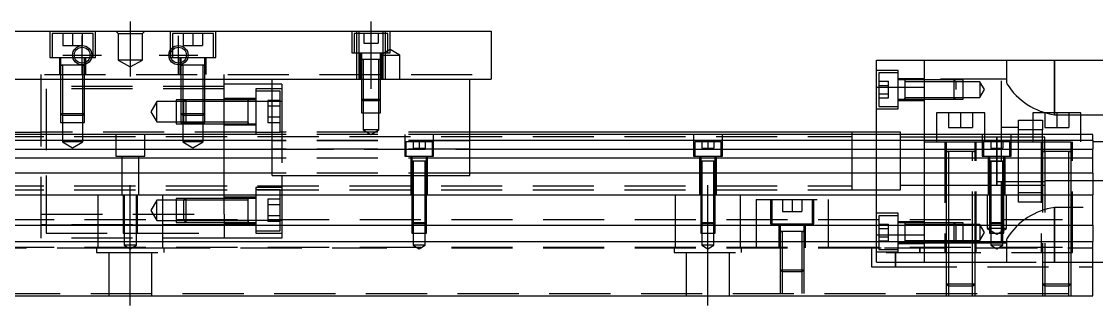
# Model space of a CAD drawing. Extents: x -10 to 607, y -261 to 77.
# Drawn here: x 177.4 to 400.7, y -219.6 to -160.6 of the extents above; entities that cross this region are included whole.
import ezdxf

# ---------------------------------------------------------------- set-up
doc = ezdxf.new("R2010")
doc.units = 0
doc.linetypes.add('CENTER', pattern=[50.8, 31.75, -6.35, 6.35, -6.35])
doc.linetypes.add('DASHED', pattern=[19.05, 12.7, -6.35])
doc.layers.get('0').update_dxf_attribs({"linetype": 'CONTINUOUS'})
doc.layers.add('CENTER', color=1, linetype='CENTER')

msp = doc.modelspace()

# ---------------------------------------------------------------- linework, layer by layer
at = {"color": 7, "linetype": 'CONTINUOUS'}
for p, q in [((125, -162.58), (275, -162.58)), ((275, -162.58), (275, -172.58)), ((355, -174.25029), (355, -168.58)), ((355, -168.58), (365, -168.58)), ((365, -168.58), (437, -168.58)), ((365, -184.08), (365, -168.58)), ((125, -172.58), (275, -172.58)), ((181.5, -183.58), (181.5, -172.58)), ((219.5, -184.08), (219.5, -172.58)), ((229.5, -173.58), (219.5, -173.58)), ((229.5, -192.58), (229.5, -172.58)), ((270.5, -192.58), (270.5, -172.58)), ((355, -184.08), (355, -174.25029)), ((355, -174.25029), (365, -174.25029)), ((377.5, -179.58), (367.5, -179.58)), ((367.5, -179.58), (367.5, -184.08)), ((377.5, -184.08), (377.5, -179.58)), ((397.5, -179.58), (387.5, -179.58)), ((387.5, -179.58), (387.5, -184.08)), ((397.5, -184.08), (397.5, -179.58)), ((170.5, -183.58), (181.5, -183.58)), ((229.5, -184.08), (170.5, -184.08)), ((229.5, -185.332272), (170.5, -185.332272)), ((350, -183.58), (270.5, -183.58)), ((400, -184.08), (270.5, -184.08)), ((400, -185.332272), (270.5, -185.332272)), ((350, -183.58), (349.995, -183.58)), ((350, -184.08), (350, -183.579994)), ((350.005, -183.58), (350, -183.58)), ((355, -183.58), (350, -183.58)), ((350, -189.379946), (350, -184.08)), ((380, -189.58), (380, -184.579994)), ((380, -194.580006), (380, -184.579994)), ((380, -185.33), (380, -185.58)), ((381, -185.33), (380, -185.33)), ((384.5, -185.33), (381, -185.33)), ((387.5, -185.33), (384.5, -185.33)), ((389.5, -185.33), (387.5, -185.33)), ((390, -185.33), (389.5, -185.33)), ((400, -185.332272), (400, -184.08)), ((400, -185.332272), (400, -187.10668)), ((170.5, -187.10668), (229.5, -187.10668)), ((270.5, -187.10668), (400, -187.10668)), ((380, -186.88), (380, -188.58)), ((395.500006, -187.58), (389.499994, -187.58)), ((395.500006, -187.58), (389.499994, -187.58)), ((400, -189.003076), (400, -187.10668)), ((229.5, -189.003076), (170.5, -189.003076)), ((400, -189.003076), (270.5, -189.003076)), ((350, -195.580006), (350, -189.379946)), ((381.500006, -189.58), (378.499994, -189.58)), ((380, -188.58), (380, -189.58)), ((381.500006, -189.58), (380, -189.58)), ((400, -192.057372), (400, -189.003076)), ((229.5, -192.057372), (170.5, -192.057372)), ((400, -192.057372), (270.5, -192.057372)), ((400, -192.057372), (400, -196.58)), ((229.5, -192.58), (270.5, -192.58)), ((381.25, -193.83), (381.5, -193.83)), ((381.5, -193.83), (384.5, -193.83)), ((384.5, -193.83), (389.5, -193.83)), ((0, -196.58), (400, -196.58)), ((400, -202.88), (400, -196.58)), ((0, -202.88), (400, -202.88)), ((400, -202.88), (400, -206.28)), ((0, -206.28), (400, -206.28)), ((400, -217.58), (400, -206.28)), ((370, -208.58), (370, -215.58)), ((375, -215.58), (375, -208.58)), ((400, -210.58), (437, -210.58)), ((0, -217.58), (400, -217.58))]:
    msp.add_line(p, q, dxfattribs=at)
at = {"color": 3, "linetype": 'DASHED'}
for p, q in [((183.25, -162.58), (183.25, -168.08)), ((192.75, -168.08), (192.75, -162.58)), ((197.5, -163.08), (197, -162.58)), ((202.5, -163.08), (203, -162.58)), ((208.25, -162.58), (208.25, -168.08)), ((217.75, -168.08), (217.75, -162.58)), ((246, -162.58), (246, -167.08)), ((247.000006, -162.58), (247.000006, -163.08)), ((247.5, -162.58), (247.5, -172.58)), ((252.5, -172.58), (252.5, -162.58)), ((252.999994, -163.08), (252.999994, -162.58)), ((254, -167.08), (254, -162.58)), ((192.25, -163.08), (183.75, -163.08)), ((183.75, -163.08), (183.75, -168.08)), ((186, -163.08), (186, -165.58)), ((188, -163.08), (188, -165.58)), ((190, -163.08), (190, -165.58)), ((192.25, -168.08), (192.25, -163.08)), ((197.5, -163.08), (197.5, -168.58)), ((197.5, -163.08), (202.5, -163.08)), ((202.5, -168.58), (202.5, -163.08)), ((217.25, -163.08), (208.75, -163.08)), ((208.75, -163.08), (208.75, -166.01875)), ((211, -163.08), (211, -165.58)), ((213, -163.08), (213, -165.58)), ((215, -163.08), (215, -165.58)), ((217.25, -168.08), (217.25, -163.08)), ((253.5, -163.08), (246.5, -163.08)), ((246.5, -163.08), (246.5, -167.08)), ((247.000006, -163.08), (247.000006, -167.08)), ((248.5, -163.08), (248.5, -165.08)), ((248.5, -165.08), (250, -165.08)), ((250, -163.08), (250, -165.08)), ((250, -165.08), (251.5, -165.08)), ((251.5, -163.08), (251.5, -165.08)), ((252.999994, -167.08), (252.999994, -163.08)), ((253.5, -167.08), (253.5, -163.08)), ((186, -165.58), (188, -165.58)), ((188, -165.58), (190, -165.58)), ((208.75, -166.01875), (208.75, -166.502968)), ((208.75, -166.502968), (208.75, -168.08)), ((211, -165.58), (213, -165.58)), ((213, -165.58), (215, -165.58)), ((246, -167.08), (254, -167.08)), ((247.000006, -167.08), (247.000006, -172.58)), ((247.75, -167.08), (247.75, -172.58)), ((248, -167.08), (248, -168.48)), ((254, -166.4253), (252, -167.58)), ((252, -168.48), (252, -167.08)), ((252.25, -172.58), (252.25, -167.08)), ((252.999994, -172.58), (252.999994, -167.08)), ((256, -167.58), (254, -166.4253)), ((183.25, -168.08), (192.75, -168.08)), ((185.25, -168.08), (185.25, -171.58)), ((190.500006, -169.68), (185.499994, -169.68)), ((190.500006, -169.68), (185.499994, -169.68)), ((190.500006, -169.68), (185.499994, -169.68)), ((185.5, -168.08), (185.5, -169.68)), ((185.5, -169.675), (185.5, -169.68)), ((185.5, -169.68), (185.757448, -169.68)), ((185.757468, -169.68), (185.5, -169.68)), ((185.5, -169.68), (185.5, -169.685)), ((185.5, -169.68), (185.5, -171.58)), ((190.013852, -169.68), (185.757468, -169.68)), ((185.9, -169.68), (185.9, -171.58)), ((190.242552, -169.68), (190.013852, -169.68)), ((190.1, -171.58), (190.1, -169.68)), ((190.5, -169.68), (190.242552, -169.68)), ((190.242602, -169.68), (190.5, -169.68)), ((190.5, -169.152418), (190.5, -168.08)), ((190.5, -169.516492), (190.5, -169.152418)), ((190.5, -169.68), (190.5, -169.516492)), ((190.5, -169.68), (190.5, -169.675)), ((190.5, -169.685), (190.5, -169.68)), ((190.5, -171.58), (190.5, -169.68)), ((190.75, -171.58), (190.75, -168.08)), ((197.5, -168.58), (200, -170.023376)), ((202.5, -168.58), (197.5, -168.58)), ((200, -170.023376), (202.5, -168.58)), ((208.25, -168.08), (217.75, -168.08)), ((210.25, -168.08), (210.25, -171.58)), ((215.500006, -169.68), (210.499994, -169.68)), ((215.500006, -169.68), (210.499994, -169.68)), ((210.5, -168.08), (210.5, -169.152418)), ((210.5, -169.152418), (210.5, -169.516492)), ((210.5, -169.516492), (210.5, -169.68)), ((210.5, -169.675), (210.5, -169.68)), ((210.5, -169.68), (210.757448, -169.68)), ((210.757468, -169.68), (210.5, -169.68)), ((210.5, -169.68), (210.5, -169.685)), ((210.5, -169.68), (210.5, -171.58)), ((215.242552, -169.68), (210.757468, -169.68)), ((210.9, -169.68), (210.9, -171.58)), ((215.1, -171.58), (215.1, -169.68)), ((215.5, -169.68), (215.242552, -169.68)), ((215.242602, -169.68), (215.5, -169.68)), ((215.5, -169.68), (215.5, -168.08)), ((215.5, -169.68), (215.5, -169.675)), ((215.5, -169.685), (215.5, -169.68)), ((215.5, -171.58), (215.5, -169.68)), ((215.75, -171.58), (215.75, -168.08)), ((252.000006, -168.48), (247.999994, -168.48)), ((252.000006, -168.48), (247.999994, -168.48)), ((252.000006, -168.48), (247.999994, -168.48)), ((248, -168.475), (248, -168.48)), ((248, -168.48), (248.216462, -168.48)), ((248.216708, -168.48), (248, -168.48)), ((248, -168.48), (248, -168.485)), ((248, -168.48), (248, -172.58)), ((251.783332, -168.48), (248.216708, -168.48)), ((248.35, -168.48), (248.35, -172.58)), ((251.65, -172.58), (251.65, -168.48)), ((252, -168.48), (251.783332, -168.48)), ((251.783538, -168.48), (252, -168.48)), ((252, -167.58), (256, -167.58)), ((252, -168.48), (252, -168.475)), ((252, -168.485), (252, -168.48)), ((252, -172.58), (252, -168.48)), ((256, -172.58), (256, -167.58)), ((382, -168.58), (382, -173.057288)), ((392, -179.93635), (392, -168.58)), ((392, -168.58), (392, -179.93635)), ((125, -171.58), (275, -171.58)), ((181.5, -172.58), (181.5, -171.58)), ((185.5, -171.58), (185.5, -172.58)), ((185.500006, -171.58), (185.500006, -172.58)), ((185.9, -171.58), (185.9, -172.58)), ((190.1, -172.58), (190.1, -171.58)), ((190.499994, -172.58), (190.499994, -171.58)), ((190.5, -172.58), (190.5, -171.58)), ((210.5, -171.58), (210.5, -172.58)), ((210.500006, -171.58), (210.500006, -172.58)), ((210.9, -171.58), (210.9, -172.58)), ((215.1, -172.58), (215.1, -171.58)), ((215.499994, -172.58), (215.499994, -171.58)), ((215.5, -172.58), (215.5, -171.58)), ((219.5, -172.58), (219.5, -171.58)), ((359.5, -170.730758), (355, -170.730758)), ((355.5, -171.230758), (355.5, -174.730758)), ((359.5, -171.230758), (355.5, -171.230758)), ((359.5, -178.730758), (359.5, -170.730758)), ((219.5, -174.08), (181.5, -174.08)), ((185.5, -172.58), (185.5, -179.68)), ((185.500006, -172.58), (185.500002, -179.68)), ((185.9, -172.58), (185.9, -180.08)), ((190.1, -180.08), (190.1, -172.58)), ((190.499998, -179.68), (190.499994, -172.58)), ((190.5, -179.68), (190.5, -172.58)), ((210.5, -172.58), (210.5, -179.68)), ((210.500006, -172.58), (210.500002, -179.68)), ((210.9, -172.58), (210.9, -180.08)), ((215.1, -180.08), (215.1, -172.58)), ((215.499998, -179.68), (215.499994, -172.58)), ((215.5, -179.68), (215.5, -172.58)), ((231.5, -173.58), (229.5, -173.58)), ((231.5, -173.58), (231.5, -177.210684)), ((248, -172.58), (248, -176.73)), ((248.000006, -172.58), (248.000002, -176.73)), ((248.35, -172.58), (248.35, -177.08)), ((251.65, -177.08), (251.65, -172.58)), ((251.999998, -176.73), (251.999994, -172.58)), ((252, -176.73), (252, -172.58)), ((355.5, -172.998706), (357.5, -172.998706)), ((355.5, -173.864732), (357.5, -173.864732)), ((357.5, -173.864732), (357.5, -172.998706)), ((357.5, -175.596782), (357.5, -173.864732)), ((365, -172.480758), (359.5, -172.480758)), ((360.9, -172.730758), (359.5, -172.730758)), ((360.9, -172.730758), (360.895, -172.730758)), ((360.9, -172.730752), (360.9, -176.730762)), ((360.9, -172.730752), (360.9, -173.080758)), ((360.9, -172.730758), (360.9, -172.947426)), ((365, -172.730758), (360.9, -172.730758)), ((360.905, -172.730758), (360.9, -172.730758)), ((360.9, -172.947426), (360.9, -174.730758)), ((360.9, -173.080758), (360.9, -174.597714)), ((365, -173.080758), (360.9, -173.080758)), ((381, -172.58), (365, -172.58)), ((371.15, -172.730758), (365, -172.730758)), ((371.15, -172.73076), (365, -172.730762)), ((371.5, -173.080758), (365, -173.080758)), ((371.15, -174.730758), (371.15, -172.730758)), ((371.5, -173.080758), (371.15, -172.730758)), ((373, -172.730762), (371.15, -172.73076)), ((371.5, -173.080758), (371.5, -174.730758)), ((373, -173.080758), (371.5, -173.080758)), ((373, -176.730752), (373, -172.730762)), ((376.5, -173.080758), (373, -173.080758)), ((376.5, -173.080758), (376.5, -174.730758)), ((377.452628, -174.730758), (376.5, -173.080758)), ((381, -185.58), (381, -172.58)), ((382, -172.58), (381, -172.58)), ((182.5, -174.58), (182.5, -192.58)), ((219.5, -174.58), (182.5, -174.58)), ((226.1, -174.58), (226.1, -184.08)), ((231.5, -174.58), (226.1, -174.58)), ((231.1, -175.08), (226.1, -175.08)), ((231.1, -183.58), (231.1, -175.08)), ((355.5, -174.730758), (355.5, -178.230758)), ((355.5, -175.596782), (357.5, -175.596782)), ((357.5, -176.462808), (357.5, -175.596782)), ((360.9, -174.597714), (360.9, -174.863802)), ((360.9, -174.730758), (360.9, -176.730762)), ((360.9, -174.730758), (360.9, -176.51405)), ((360.9, -174.863802), (360.9, -176.380758)), ((360.9, -176.380758), (360.9, -176.730762)), ((360.9, -176.380758), (365, -176.380758)), ((365, -176.380758), (371.5, -176.380758)), ((371.15, -176.730758), (371.15, -174.730758)), ((371.15, -176.730758), (371.5, -176.380758)), ((371.5, -176.380758), (373, -176.380758)), ((373, -176.380758), (376.5, -176.380758)), ((376.5, -174.730758), (376.5, -176.380758)), ((376.5, -176.380758), (377.452628, -174.730758)), ((205.5, -177.23), (204.287564, -179.33)), ((205.5, -181.43), (205.5, -177.23)), ((209.5, -177.23), (205.5, -177.23)), ((209.5, -176.830006), (209.5, -181.829994)), ((211.5, -176.830006), (209.5, -176.830006)), ((211.1, -177.23), (209.5, -177.23)), ((211.5, -176.83), (211.1, -177.23)), ((211.1, -181.43), (211.1, -177.23)), ((219.5, -177.23), (211.1, -177.23)), ((219.5, -177.23), (211.1, -177.23)), ((211.5, -176.83), (211.5, -181.83)), ((219.5, -176.83), (211.5, -176.83)), ((219.5, -176.830006), (211.5, -176.830006)), ((226.1, -176.58), (219.5, -176.58)), ((224.505, -176.83), (219.5, -176.83)), ((231.5, -177.210684), (219.5, -177.210684)), ((224.5, -177.23), (219.5, -177.23)), ((226.1, -176.83), (224.495, -176.83)), ((224.5, -179.179968), (224.5, -176.829994)), ((224.5, -176.83), (224.5, -177.087448)), ((224.5, -177.087468), (224.5, -176.83)), ((224.5, -179.179954), (224.5, -177.087468)), ((228.6, -177.020598), (228.6, -178.1753)), ((231.1, -177.020598), (228.6, -177.020598)), ((231.1, -178.1753), (228.6, -178.1753)), ((228.6, -178.1753), (228.6, -180.4847)), ((231.5, -177.210684), (231.5, -192.58)), ((248, -176.73), (252, -176.73)), ((248, -176.73), (248.35, -177.08)), ((248.000002, -176.73), (248.000006, -179.58)), ((251.65, -177.08), (248.35, -177.08)), ((248.35, -177.08), (248.35, -179.58)), ((251.65, -177.08), (252, -176.73)), ((251.65, -179.58), (251.65, -177.08)), ((251.999994, -179.58), (251.999998, -176.73)), ((355.5, -176.462808), (357.5, -176.462808)), ((355.5, -178.230758), (359.5, -178.230758)), ((359.5, -176.730758), (360.905, -176.730758)), ((359.5, -176.980758), (365, -176.980758)), ((360.895, -176.730758), (365, -176.730758)), ((360.9, -176.51405), (360.9, -176.730758)), ((360.9, -176.51405), (360.9, -176.730758)), ((360.9, -176.730758), (360.9, -176.51409)), ((365, -176.730752), (371.15, -176.730756)), ((365, -176.730758), (371.15, -176.730758)), ((371.15, -176.730756), (373, -176.730752)), ((185.5, -179.68), (190.5, -179.68)), ((185.5, -179.68), (185.9, -180.08)), ((185.500002, -179.68), (185.500006, -181.58)), ((190.1, -180.08), (185.9, -180.08)), ((185.9, -180.08), (185.9, -181.58)), ((190.1, -180.08), (190.5, -179.68)), ((190.1, -181.58), (190.1, -180.08)), ((190.499994, -181.58), (190.499998, -179.68)), ((204.287564, -179.33), (205.5, -181.43)), ((210.5, -179.68), (215.5, -179.68)), ((210.5, -179.68), (210.9, -180.08)), ((210.500002, -179.68), (210.500006, -181.58)), ((215.1, -180.08), (210.9, -180.08)), ((210.9, -180.08), (210.9, -181.58)), ((215.1, -180.08), (215.5, -179.68)), ((215.1, -181.58), (215.1, -180.08)), ((215.499994, -181.58), (215.499998, -179.68)), ((224.5, -179.53002), (224.5, -179.179954)), ((224.5, -179.480032), (224.5, -179.179968)), ((224.5, -181.829148), (224.5, -179.480032)), ((224.5, -181.572552), (224.5, -179.53002)), ((231.1, -180.4847), (228.6, -180.4847)), ((228.6, -180.4847), (228.6, -181.639402)), ((248.000006, -179.58), (251.999994, -179.58)), ((248.35, -179.58), (248.35, -183.08)), ((251.65, -183.08), (251.65, -179.58)), ((355, -178.730758), (359.5, -178.730758)), ((370, -179.58), (370, -182.58)), ((372.5, -179.58), (372.5, -182.58)), ((375, -179.58), (375, -182.58)), ((390, -179.58), (390, -182.58)), ((392, -179.93635), (417, -179.93635)), ((392.5, -179.58), (392.5, -182.58)), ((395, -179.58), (395, -182.58)), ((185.500006, -181.58), (190.499994, -181.58)), ((185.9, -181.58), (185.9, -185.58)), ((190.1, -185.58), (190.1, -181.58)), ((205.5, -181.43), (209.5, -181.43)), ((209.5, -181.43), (211.1, -181.43)), ((209.5, -181.829994), (211.5, -181.829994)), ((210.500006, -181.58), (215.499994, -181.58)), ((210.9, -181.58), (210.9, -185.58)), ((211.1, -181.43), (219.5, -181.43)), ((211.1, -181.43), (211.5, -181.83)), ((211.1, -181.43), (219.5, -181.43)), ((211.5, -181.829994), (219.5, -181.829994)), ((211.5, -181.83), (219.5, -181.83)), ((215.1, -185.58), (215.1, -181.58)), ((219.5, -181.43), (224.5, -181.43)), ((219.5, -181.83), (224.505, -181.83)), ((219.5, -182.08), (226.1, -182.08)), ((224.495, -181.83), (226.1, -181.83)), ((224.5, -181.83), (224.5, -181.572552)), ((224.5, -181.572602), (224.5, -181.83)), ((224.5, -181.830006), (224.5, -181.829148)), ((231.1, -181.639402), (228.6, -181.639402)), ((251.65, -183.08), (248.35, -183.08)), ((248.35, -183.08), (250, -184.032628)), ((250, -184.032628), (251.65, -183.08)), ((370, -182.58), (372.5, -182.58)), ((372.5, -182.58), (375, -182.58)), ((384.5, -182.58), (381, -182.58)), ((384.5, -181.08), (389.5, -181.08)), ((384.5, -183.08), (384.5, -181.08)), ((389.5, -183.08), (384.5, -183.08)), ((384.5, -185.58), (384.5, -183.08)), ((389.5, -181.08), (389.5, -183.08)), ((389.5, -185.58), (389.5, -183.08)), ((390, -182.58), (392.5, -182.58)), ((392.5, -182.58), (395, -182.58)), ((55, -184.455), (349.99, -184.455)), ((181.5, -205.58), (181.5, -183.58)), ((226.1, -183.58), (181.5, -183.58)), ((197, -184.08), (197, -188.58)), ((203, -188.58), (203, -184.08)), ((219.5, -196.58), (219.5, -184.08)), ((226.1, -183.58), (231.1, -183.58)), ((270.5, -184.08), (229.5, -184.08)), ((270.5, -185.332272), (229.5, -185.332272)), ((231.5, -183.58), (231.1, -183.58)), ((270.5, -183.58), (231.5, -183.58)), ((257, -184.08), (257, -188.58)), ((263, -188.58), (263, -184.08)), ((317, -184.08), (317, -188.58)), ((323, -188.58), (323, -184.08)), ((350, -184.078756), (350, -183.58)), ((350, -189.379962), (350, -184.078756)), ((360, -183.58), (355, -183.58)), ((355, -196.58), (355, -184.08)), ((360, -184.08), (360, -183.58)), ((360, -189.58), (360, -184.08)), ((365, -184.58), (360, -184.58)), ((365, -185.58), (365, -184.08)), ((367.5, -184.58), (365, -184.58)), ((367.5, -184.08), (367.5, -185.58)), ((377.5, -184.58), (367.5, -184.58)), ((377, -184.08), (377, -188.58)), ((377.5, -185.58), (377.5, -184.08)), ((380.005, -184.58), (377.5, -184.58)), ((381, -184.58), (379.995, -184.58)), ((380, -184.58), (380, -185.144922)), ((380, -185.14491), (380, -184.58)), ((380, -185.144922), (380, -185.4797)), ((384.5, -184.58), (381, -184.58)), ((383, -188.58), (383, -184.08)), ((387.5, -184.58), (384.5, -184.58)), ((387.5, -184.08), (387.5, -185.58)), ((389.5, -184.58), (387.5, -184.58)), ((390, -184.58), (389.5, -184.58)), ((390, -185.58), (390, -184.58)), ((397.5, -185.58), (397.5, -184.08)), ((190.1, -185.58), (185.9, -185.58)), ((185.9, -185.58), (188, -186.792436)), ((188, -186.792436), (190.1, -185.58)), ((215.1, -185.58), (210.9, -185.58)), ((210.9, -185.58), (213, -186.792436)), ((213, -186.792436), (215.1, -185.58)), ((270.5, -185.377056), (229.5, -185.377056)), ((270.5, -187.08), (229.5, -187.08)), ((229.5, -187.10668), (270.5, -187.10668)), ((262.75, -185.58), (257.25, -185.58)), ((257.25, -185.58), (257.25, -188.58)), ((258.75, -185.58), (258.75, -186.88)), ((258.75, -186.88), (260, -186.88)), ((260, -185.58), (260, -186.88)), ((260, -186.88), (261.25, -186.88)), ((261.25, -185.58), (261.25, -186.88)), ((262.75, -188.58), (262.75, -185.58)), ((322.75, -185.58), (317.25, -185.58)), ((317.25, -185.58), (317.25, -188.58)), ((318.75, -185.58), (318.75, -186.88)), ((318.75, -186.88), (320, -186.88)), ((320, -185.58), (320, -186.88)), ((320, -186.88), (321.25, -186.88)), ((321.25, -185.58), (321.25, -186.88)), ((322.75, -188.58), (322.75, -185.58)), ((365, -185.58), (377.25, -185.58)), ((365, -196.58), (365, -185.58)), ((369.25, -185.58), (369.25, -208.58)), ((375.500006, -187.58), (369.499994, -187.58)), ((375.500006, -187.58), (369.499994, -187.58)), ((369.5, -185.58), (369.5, -187.58)), ((369.5, -187.575), (369.5, -187.58)), ((369.5, -187.58), (369.84965, -187.58)), ((369.849602, -187.58), (369.5, -187.58)), ((369.5, -187.58), (369.5, -196.58)), ((369.5, -187.58), (369.5, -187.585)), ((375.15035, -187.58), (369.849602, -187.58)), ((370, -187.58), (370, -196.58)), ((375, -208.58), (375, -187.58)), ((375.150204, -187.58), (375.5, -187.58)), ((375.5, -187.58), (375.15035, -187.58)), ((375.5, -187.58), (375.5, -185.58)), ((375.5, -187.58), (375.5, -187.575)), ((375.5, -208.58), (375.5, -187.58)), ((375.5, -187.585), (375.5, -187.58)), ((375.75, -208.58), (375.75, -185.58)), ((382.75, -185.58), (377.25, -185.58)), ((377.25, -185.58), (377.25, -188.58)), ((378.75, -185.58), (378.75, -186.88)), ((378.75, -186.88), (380, -186.88)), ((380, -185.58), (380, -186.88)), ((380, -186.88), (381.25, -186.88)), ((380, -186.97963), (380, -188.579882)), ((381, -188.58), (381, -185.58)), ((381.25, -185.58), (381.25, -186.88)), ((382.75, -185.58), (400, -185.58)), ((382.75, -188.58), (382.75, -185.58)), ((384.5, -196.08), (384.5, -185.58)), ((389.25, -185.58), (389.25, -208.58)), ((389.5, -185.58), (389.5, -187.58)), ((389.5, -187.575), (389.5, -187.58)), ((389.5, -187.58), (389.84965, -187.58)), ((389.849602, -187.58), (389.5, -187.58)), ((389.5, -187.58), (389.5, -187.585)), ((389.5, -187.58), (389.5, -208.58)), ((395.15035, -187.58), (389.849602, -187.58)), ((390, -187.58), (390, -185.58)), ((390, -187.58), (390, -208.58)), ((395, -196.58), (395, -187.58)), ((395.150204, -187.58), (395.5, -187.58)), ((395.5, -187.58), (395.15035, -187.58)), ((395.5, -187.58), (395.5, -185.58)), ((395.5, -187.58), (395.5, -187.575)), ((395.5, -187.585), (395.5, -187.58)), ((395.5, -196.58), (395.5, -187.58)), ((395.75, -208.58), (395.75, -185.58)), ((405, -185.58), (400, -185.58)), ((197, -188.58), (203, -188.58)), ((198.25, -188.58), (198.25, -196.58)), ((201.75, -196.58), (201.75, -188.58)), ((270.5, -189.003076), (229.5, -189.003076)), ((257, -188.58), (263, -188.58)), ((258.25, -188.58), (258.25, -196.58)), ((259.998804, -189.58), (258.499994, -189.58)), ((258.5, -188.58), (258.5, -189.58)), ((258.5, -189.575), (258.5, -189.58)), ((258.624678, -189.58), (258.5, -189.58)), ((258.5, -189.58), (258.5, -196.58)), ((258.5, -189.58), (258.5, -189.585)), ((259.998804, -189.58), (258.624678, -189.58)), ((258.75, -189.58), (258.75, -196.58)), ((261.500006, -189.58), (259.998804, -189.58)), ((261.37533, -189.58), (259.998804, -189.58)), ((261.25, -196.58), (261.25, -189.58)), ((261.5, -189.58), (261.37533, -189.58)), ((261.5, -189.58), (261.5, -188.58)), ((261.5, -189.58), (261.5, -189.575)), ((261.5, -196.58), (261.5, -189.58)), ((261.5, -189.585), (261.5, -189.58)), ((261.75, -196.58), (261.75, -188.58)), ((317, -188.58), (323, -188.58)), ((318.25, -188.58), (318.25, -196.58)), ((319.998804, -189.58), (318.499994, -189.58)), ((318.5, -188.58), (318.5, -189.58)), ((318.5, -189.575), (318.5, -189.58)), ((318.624678, -189.58), (318.5, -189.58)), ((318.5, -189.58), (318.5, -189.585)), ((318.5, -189.58), (318.5, -196.58)), ((319.998804, -189.58), (318.624678, -189.58)), ((318.75, -189.58), (318.75, -196.58)), ((321.500006, -189.58), (319.998804, -189.58)), ((321.37533, -189.58), (319.998804, -189.58)), ((321.25, -196.58), (321.25, -189.58)), ((321.5, -189.58), (321.37533, -189.58)), ((321.5, -189.58), (321.5, -188.58)), ((321.5, -189.58), (321.5, -189.575)), ((321.5, -189.585), (321.5, -189.58)), ((321.5, -196.58), (321.5, -189.58)), ((321.75, -196.58), (321.75, -188.58)), ((350, -189.780026), (350, -189.379962)), ((350, -195.579164), (350, -189.780026)), ((360, -195.58), (360, -189.58)), ((377, -188.58), (383, -188.58)), ((378.25, -188.58), (378.25, -196.58)), ((380, -189.58), (378.499994, -189.58)), ((378.5, -188.58), (378.5, -189.58)), ((378.5, -189.575), (378.5, -189.58)), ((378.5, -189.58), (378.62467, -189.58)), ((378.624678, -189.58), (378.5, -189.58)), ((378.5, -189.58), (378.5, -189.585)), ((378.5, -189.58), (378.5, -196.58)), ((378.62467, -189.58), (381.375392, -189.58)), ((379.998804, -189.58), (378.624678, -189.58)), ((378.75, -189.58), (378.75, -196.58)), ((381.37533, -189.58), (379.998804, -189.58)), ((380, -188.579882), (380, -189.379974)), ((380, -189.379974), (380, -189.58)), ((380, -189.58), (380, -193.83)), ((380, -189.58), (380, -194.015962)), ((381, -189.58), (381, -188.58)), ((381, -206.58), (381, -189.58)), ((381.25, -196.58), (381.25, -189.58)), ((381.5, -189.58), (381.37533, -189.58)), ((381.375392, -189.58), (381.5, -189.58)), ((381.5, -189.58), (381.5, -188.58)), ((381.5, -189.58), (381.5, -189.575)), ((381.5, -189.585), (381.5, -189.58)), ((381.5, -196.58), (381.5, -189.58)), ((381.75, -196.58), (381.75, -188.58)), ((270.5, -192.057372), (229.5, -192.057372)), ((182.5, -192.58), (182.5, -196.58)), ((270.5, -192.08), (229.5, -192.08)), ((231.5, -192.58), (231.5, -205.08)), ((380, -194.580006), (380, -193.83)), ((380, -193.83), (381, -193.83)), ((380, -194.58), (380, -194.015962)), ((380, -194.015962), (380, -194.58)), ((381, -193.83), (381.25, -193.83)), ((389.5, -193.83), (390, -193.83)), ((390, -193.58), (395, -193.58)), ((395, -193.58), (395.5, -193.58)), ((395.5, -193.58), (400, -193.58)), ((400, -193.58), (405, -193.58)), ((55, -194.705), (349.99, -194.705)), ((55, -195.58), (349.99, -195.58)), ((226.1, -195.08), (226.1, -204.58)), ((231.5, -195.08), (226.1, -195.08)), ((231.1, -195.58), (226.1, -195.58)), ((231.1, -196.58), (231.1, -195.58)), ((349.995, -195.58), (350, -195.58)), ((350, -195.58), (350, -195.579164)), ((350, -195.58), (350.005, -195.58)), ((350, -195.58), (355, -195.58)), ((355, -195.58), (360, -195.58)), ((360, -194.58), (365, -194.58)), ((365, -194.58), (369.5, -194.58)), ((369.5, -194.58), (370, -194.58)), ((370, -194.58), (375, -194.58)), ((375, -194.58), (375.5, -194.58)), ((375.5, -194.58), (378.5, -194.58)), ((378.5, -194.58), (378.75, -194.58)), ((378.75, -194.58), (380, -194.58)), ((379.995, -194.58), (380, -194.58)), ((380, -194.58), (380.005, -194.58)), ((380, -194.58), (381, -194.58)), ((381, -194.58), (381.25, -194.58)), ((381.25, -194.58), (381.5, -194.58)), ((381.5, -194.58), (384.5, -194.58)), ((384.5, -194.58), (389.5, -194.58)), ((384.5, -196.08), (389.5, -196.08)), ((384.5, -198.08), (384.5, -196.08)), ((389.5, -194.58), (390, -194.58)), ((182.5, -196.58), (182.5, -202.88)), ((193.291796, -207.58), (193.291796, -196.58)), ((198.500006, -196.58), (198.500006, -202.88)), ((198.75, -196.58), (198.75, -204.58)), ((201.25, -204.58), (201.25, -196.58)), ((201.499994, -202.88), (201.499994, -196.58)), ((205.5, -197.73), (204.287564, -199.83)), ((205.5, -201.93), (205.5, -197.73)), ((209.5, -197.73), (205.5, -197.73)), ((206.708204, -196.58), (206.708204, -207.58)), ((211.5, -197.330002), (209.5, -197.330006)), ((209.5, -197.330006), (209.5, -202.329994)), ((211.1, -197.73), (209.5, -197.73)), ((211.5, -197.33), (211.1, -197.73)), ((211.1, -201.93), (211.1, -197.73)), ((219.5, -197.73), (211.1, -197.73)), ((211.5, -197.33), (211.5, -202.33)), ((219.5, -197.33), (211.5, -197.33)), ((219.5, -197.330006), (211.5, -197.330002)), ((219.5, -200.58), (219.5, -196.58)), ((226.1, -197.08), (219.5, -197.08)), ((224.5, -197.33), (219.5, -197.33)), ((224.5, -197.73), (219.5, -197.73)), ((224.5, -197.33), (224.495, -197.33)), ((224.5, -199.679968), (224.5, -197.329994)), ((224.5, -199.83), (224.5, -197.329994)), ((224.5, -202.330006), (224.5, -197.329994)), ((224.5, -197.587468), (224.5, -197.33)), ((226.1, -197.33), (224.5, -197.33)), ((224.505, -197.33), (224.5, -197.33)), ((224.5, -199.629974), (224.5, -197.587468)), ((228.6, -197.520598), (228.6, -198.6753)), ((231.1, -197.520598), (228.6, -197.520598)), ((231.1, -198.6753), (228.6, -198.6753)), ((228.6, -198.6753), (228.6, -200.9847)), ((231.1, -202.88), (231.1, -196.58)), ((258.5, -196.58), (258.5, -202.33)), ((258.500006, -196.58), (258.500002, -202.33)), ((258.75, -196.58), (258.75, -202.58)), ((261.25, -202.58), (261.25, -196.58)), ((261.499998, -202.33), (261.499994, -196.58)), ((261.5, -202.33), (261.5, -196.58)), ((313.291796, -207.58), (313.291796, -196.58)), ((318.5, -196.58), (318.5, -202.33)), ((318.500006, -196.58), (318.500002, -202.33)), ((318.75, -196.58), (318.75, -202.58)), ((321.25, -202.58), (321.25, -196.58)), ((321.499998, -202.33), (321.499994, -196.58)), ((321.5, -202.33), (321.5, -196.58)), ((326.708204, -196.58), (326.708204, -207.58)), ((330, -197.58), (330, -202.88)), ((330, -197.58), (345, -197.58)), ((333, -197.58), (333, -202.58)), ((333.25, -197.58), (333.25, -202.58)), ((335.5, -197.58), (335.5, -200.08)), ((337.5, -197.58), (337.5, -200.08)), ((339.5, -197.58), (339.5, -200.08)), ((341.75, -202.58), (341.75, -197.58)), ((342, -202.58), (342, -197.58)), ((345, -197.58), (345, -202.88)), ((355, -202.88), (355, -196.58)), ((365, -202.88), (365, -196.58)), ((369.5, -196.58), (369.5, -202.88)), ((370, -196.58), (370, -202.88)), ((378, -196.58), (378, -203.58)), ((378.5, -196.58), (378.5, -202.33)), ((378.500006, -196.58), (378.500006, -202.330006)), ((378.75, -196.58), (378.75, -202.58)), ((381.25, -202.58), (381.25, -196.58)), ((381.499994, -202.330006), (381.499994, -196.58)), ((381.5, -202.33), (381.5, -196.58)), ((382, -203.58), (382, -196.58)), ((389.5, -198.08), (384.5, -198.08)), ((395, -202.88), (395, -196.58)), ((395.5, -202.88), (395.5, -196.58)), ((181.5, -200.58), (219.5, -200.58)), ((204.287564, -199.83), (205.5, -201.93)), ((219.5, -200.58), (219.5, -202.88)), ((224.5, -200.03002), (224.5, -199.629974)), ((224.5, -202.329148), (224.5, -199.679968)), ((224.5, -202.072552), (224.5, -200.03002)), ((231.1, -200.9847), (228.6, -200.9847)), ((228.6, -200.9847), (228.6, -202.139402)), ((335.5, -200.08), (337.5, -200.08)), ((337.5, -200.08), (339.5, -200.08)), ((359.5, -200.429242), (355, -200.429242)), ((355.5, -200.929242), (355.5, -202.88)), ((359.5, -200.929242), (355.5, -200.929242)), ((359.5, -208.429242), (359.5, -200.429242)), ((417, -199.22365), (392, -199.22365)), ((392, -210.58), (392, -199.22365)), ((392, -199.22365), (392, -208.58)), ((0, -201.73), (400, -201.73)), ((181.5, -202.855918), (219.5, -202.855918)), ((182.5, -202.855918), (181.5, -202.855918)), ((219.5, -202.855918), (182.5, -202.855918)), ((182.5, -202.88), (182.5, -204.58)), ((198.500006, -202.88), (198.500006, -204.58)), ((201.499994, -204.58), (201.499994, -202.88)), ((205.5, -201.93), (209.5, -201.93)), ((209.5, -201.93), (211.1, -201.93)), ((209.5, -202.329994), (211.5, -202.329998)), ((211.1, -201.93), (219.5, -201.93)), ((211.1, -201.93), (211.5, -202.33)), ((211.5, -202.329998), (219.5, -202.329994)), ((211.5, -202.33), (219.5, -202.33)), ((219.5, -201.93), (224.5, -201.93)), ((228.500006, -201.949316), (219.5, -201.949316)), ((219.5, -202.33), (224.5, -202.33)), ((219.5, -202.58), (226.1, -202.58)), ((219.5, -202.88), (219.5, -205.58)), ((224.495, -202.33), (224.5, -202.33)), ((224.5, -202.33), (224.5, -202.072552)), ((224.5, -202.072602), (224.5, -202.33)), ((224.5, -202.330006), (224.5, -202.329148)), ((224.5, -202.33), (226.1, -202.33)), ((224.5, -202.33), (224.505, -202.33)), ((231.5, -201.949316), (228.500006, -201.949316)), ((231.1, -202.139402), (228.6, -202.139402)), ((231.1, -204.08), (231.1, -202.88)), ((258.5, -202.33), (261.5, -202.33)), ((258.5, -202.33), (258.75, -202.58)), ((258.500002, -202.33), (258.500006, -202.88)), ((258.500006, -202.88), (258.500006, -204.58)), ((261.25, -202.58), (258.75, -202.58)), ((258.75, -202.58), (258.75, -204.58)), ((261.25, -202.58), (261.5, -202.33)), ((261.25, -204.58), (261.25, -202.58)), ((261.499994, -202.88), (261.499998, -202.33)), ((261.499994, -204.58), (261.499994, -202.88)), ((318.5, -202.33), (321.5, -202.33)), ((318.5, -202.33), (318.75, -202.58)), ((318.500002, -202.33), (318.500006, -202.88)), ((318.500006, -202.88), (318.500006, -204.58)), ((321.25, -202.58), (318.75, -202.58)), ((318.75, -202.58), (318.75, -204.58)), ((321.25, -202.58), (321.5, -202.33)), ((321.25, -204.58), (321.25, -202.58)), ((321.499994, -202.88), (321.499998, -202.33)), ((321.499994, -204.58), (321.499994, -202.88)), ((330, -202.88), (330, -206.28)), ((333, -202.58), (342, -202.58)), ((334.75, -202.58), (334.75, -207.58)), ((335, -202.58), (335, -202.88)), ((335, -202.88), (335, -204.18)), ((340, -202.88), (340, -202.58)), ((340, -204.18), (340, -202.88)), ((340.25, -207.58), (340.25, -202.58)), ((345, -202.88), (345, -206.28)), ((355, -204.90971), (355, -202.88)), ((355.5, -202.697192), (357.5, -202.697192)), ((355.5, -202.88), (355.5, -204.429242)), ((357.5, -203.563218), (357.5, -202.697192)), ((365, -202.179242), (359.5, -202.179242)), ((360.9, -202.429242), (359.5, -202.429242)), ((360.9, -202.429242), (360.895, -202.429242)), ((360.9, -202.429238), (360.9, -206.429248)), ((360.9, -202.429238), (360.9, -206.429248)), ((360.9, -202.429238), (360.9, -202.779242)), ((360.9, -202.429242), (360.9, -202.64591)), ((365, -202.429242), (360.9, -202.429242)), ((360.905, -202.429242), (360.9, -202.429242)), ((360.9, -202.64591), (360.9, -202.879676)), ((360.9, -202.779242), (360.9, -202.88)), ((365, -202.779242), (360.9, -202.779242)), ((360.9, -202.879676), (360.9, -204.429242)), ((360.9, -202.88), (360.9, -204.296198)), ((369.5, -202.429242), (365, -202.429242)), ((369.5, -202.429248), (365, -202.429248)), ((369.5, -202.779242), (365, -202.779242)), ((365, -206.28), (365, -202.88)), ((370, -202.429242), (369.5, -202.429242)), ((370, -202.429248), (369.5, -202.429248)), ((370, -202.779242), (369.5, -202.779242)), ((369.5, -202.88), (369.5, -206.28)), ((371.15, -202.429242), (370, -202.429242)), ((371.15, -202.429248), (370, -202.429248)), ((371.5, -202.779242), (370, -202.779242)), ((370, -202.88), (370, -206.28)), ((371.15, -204.429242), (371.15, -202.429242)), ((371.5, -202.779242), (371.15, -202.429242)), ((373, -202.429248), (371.15, -202.429248)), ((371.5, -202.779242), (371.5, -204.429242)), ((373, -202.779242), (371.5, -202.779242)), ((373, -206.429238), (373, -202.429248)), ((376.5, -202.779242), (373, -202.779242)), ((376.5, -202.779242), (376.5, -204.429242)), ((377.452628, -204.429242), (376.5, -202.779242)), ((378.5, -202.33), (381.5, -202.33)), ((378.5, -202.33), (378.75, -202.58)), ((378.500006, -202.330006), (378.500006, -202.88)), ((378.500006, -202.88), (378.500006, -204.58)), ((381.25, -202.58), (378.75, -202.58)), ((378.75, -202.58), (378.75, -204.58)), ((381.25, -202.58), (381.5, -202.33)), ((381.25, -204.58), (381.25, -202.58)), ((381.499994, -202.88), (381.499994, -202.330006)), ((381.499994, -204.58), (381.499994, -202.88)), ((395, -206.28), (395, -202.88)), ((395.5, -206.28), (395.5, -202.88)), ((182.5, -204.58), (219.5, -204.58)), ((198.500006, -204.58), (201.499994, -204.58)), ((198.75, -204.58), (198.75, -207.08)), ((201.25, -207.08), (201.25, -204.58)), ((226.1, -204.08), (228.500006, -204.08)), ((226.1, -204.58), (228.500006, -204.58)), ((228.500006, -204.08), (231.1, -204.08)), ((228.500006, -204.58), (231.499994, -204.58)), ((231.5, -204.58), (231.5, -205.58)), ((258.500006, -204.58), (261.499994, -204.58)), ((258.75, -204.58), (258.75, -207.08)), ((261.25, -207.08), (261.25, -204.58)), ((318.500006, -204.58), (321.499994, -204.58)), ((318.75, -204.58), (318.75, -207.08)), ((321.25, -207.08), (321.25, -204.58)), ((340.000006, -204.18), (334.999994, -204.18)), ((340.000006, -204.18), (334.999994, -204.18)), ((340.000006, -204.18), (334.999994, -204.18)), ((335, -204.175), (335, -204.18)), ((335, -204.18), (335.257448, -204.18)), ((335.257468, -204.18), (335, -204.18)), ((335, -204.18), (335, -204.185)), ((335, -204.18), (335, -206.28)), ((339.742552, -204.18), (335.257468, -204.18)), ((335.4, -204.18), (335.4, -206.28)), ((339.6, -206.28), (339.6, -204.18)), ((340, -204.18), (339.742552, -204.18)), ((339.742602, -204.18), (340, -204.18)), ((340, -204.18), (340, -204.175)), ((340, -204.185), (340, -204.18)), ((340, -206.28), (340, -204.18)), ((355, -204.90971), (365, -204.90971)), ((355, -206.28), (355, -204.90971)), ((355.5, -203.563218), (357.5, -203.563218)), ((355.5, -204.429242), (355.5, -206.28)), ((355.5, -205.295268), (357.5, -205.295268)), ((357.5, -205.295268), (357.5, -203.563218)), ((357.5, -206.161294), (357.5, -205.295268)), ((360.9, -204.296198), (360.9, -204.562286)), ((360.9, -204.429242), (360.9, -206.429248)), ((360.9, -204.429242), (360.9, -206.429248)), ((360.9, -204.429242), (360.9, -206.212534)), ((360.9, -204.562286), (360.9, -206.079242)), ((371.15, -206.429242), (371.15, -204.429242)), ((371.5, -204.429242), (371.5, -206.079242)), ((376.5, -204.429242), (376.5, -206.079242)), ((376.5, -206.079242), (377.452628, -204.429242)), ((382, -203.58), (378, -203.58)), ((378, -203.58), (380, -204.7347)), ((378.500006, -204.58), (381.499994, -204.58)), ((378.75, -204.58), (378.75, -207.08)), ((380, -204.7347), (382, -203.58)), ((381.25, -207.08), (381.25, -204.58)), ((0, -207.43), (400, -207.43)), ((146.708204, -207.58), (253.291796, -207.58)), ((219.5, -205.58), (181.5, -205.58)), ((193, -207.58), (193, -208.58)), ((193.291796, -207.58), (206.708204, -207.58)), ((201.25, -207.08), (198.75, -207.08)), ((198.75, -207.08), (200, -207.801688)), ((200, -207.801688), (201.25, -207.08)), ((207, -208.58), (207, -207.58)), ((231.5, -205.58), (219.5, -205.58)), ((261.25, -207.08), (258.75, -207.08)), ((258.75, -207.08), (260, -207.801688)), ((260, -207.801688), (261.25, -207.08)), ((266.708204, -207.58), (343.291796, -207.58)), ((313, -207.58), (313, -208.58)), ((321.25, -207.08), (318.75, -207.08)), ((318.75, -207.08), (320, -207.801688)), ((320, -207.801688), (321.25, -207.08)), ((327, -208.58), (327, -207.58)), ((330, -206.28), (330, -207.58)), ((335, -206.28), (335, -207.58)), ((335, -207.58), (335, -212.18)), ((335.000006, -207.58), (335.000002, -212.18)), ((335.4, -206.28), (335.4, -207.58)), ((335.4, -207.58), (335.4, -212.58)), ((339.6, -207.58), (339.6, -206.28)), ((339.6, -212.58), (339.6, -207.58)), ((339.999998, -212.18), (339.999994, -207.58)), ((340, -207.58), (340, -206.28)), ((340, -212.18), (340, -207.58)), ((343.291796, -207.58), (356.708204, -207.58)), ((345, -206.28), (345, -207.58)), ((354, -207.58), (354, -208.58)), ((355, -207.58), (355, -206.28)), ((355, -210.58), (355, -207.58)), ((355.5, -206.161294), (357.5, -206.161294)), ((355.5, -206.28), (355.5, -207.58)), ((355.5, -207.58), (355.5, -207.929242)), ((356.708204, -207.58), (400, -207.58)), ((359.5, -206.429242), (360.905, -206.429242)), ((359.5, -206.679242), (365, -206.679242)), ((360.895, -206.429242), (365, -206.429242)), ((360.9, -206.079242), (365, -206.079242)), ((360.9, -206.212534), (360.9, -206.280154)), ((360.9, -206.212534), (360.9, -206.280154)), ((360.9, -206.429242), (360.9, -206.212574)), ((360.9, -206.429242), (360.9, -206.212574)), ((360.9, -206.280154), (360.9, -206.429242)), ((360.9, -206.280154), (360.9, -206.429242)), ((364, -208.58), (364, -207.58)), ((364, -207.58), (364, -208.58)), ((365, -206.079242), (369.5, -206.079242)), ((365, -208.58), (365, -206.28)), ((365, -206.429238), (369.5, -206.429238)), ((365, -206.429242), (369.5, -206.429242)), ((365, -206.58), (369.5, -206.58)), ((369.5, -206.079242), (370, -206.079242)), ((369.5, -206.28), (369.5, -208.58)), ((369.5, -206.429238), (370, -206.429238)), ((369.5, -206.429242), (370, -206.429242)), ((369.5, -206.58), (370, -206.58)), ((370, -206.079242), (371.5, -206.079242)), ((370, -206.28), (370, -208.58)), ((370, -206.429238), (371.15, -206.429238)), ((370, -206.429242), (371.15, -206.429242)), ((370, -206.58), (381, -206.58)), ((371.15, -206.429242), (371.5, -206.079242)), ((371.15, -206.429238), (373, -206.429238)), ((371.5, -206.079242), (373, -206.079242)), ((373, -206.079242), (376.5, -206.079242)), ((381.25, -207.08), (378.75, -207.08)), ((378.75, -207.08), (380, -207.801688)), ((380, -207.801688), (381.25, -207.08)), ((381, -206.58), (382, -206.58)), ((382, -206.102712), (382, -210.58)), ((395, -208.58), (395, -206.28)), ((395.5, -208.58), (395.5, -206.28)), ((193, -208.58), (207, -208.58)), ((195.5, -208.58), (195.5, -217.58)), ((204.5, -217.58), (204.5, -208.58)), ((313, -208.58), (327, -208.58)), ((315.5, -208.58), (315.5, -217.58)), ((324.5, -217.58), (324.5, -208.58)), ((354, -208.58), (354, -211.58)), ((355, -208.429242), (359.5, -208.429242)), ((355.5, -207.929242), (359.5, -207.929242)), ((357, -208.58), (364, -208.58)), ((359, -211.58), (359, -208.58)), ((359, -208.58), (359, -210.58)), ((364, -208.58), (400, -208.58)), ((365, -210.58), (365, -208.58)), ((369.5, -208.58), (369.5, -215.08)), ((369.500006, -208.58), (369.500002, -215.08)), ((375.499998, -215.08), (375.499994, -208.58)), ((375.5, -215.08), (375.5, -208.58)), ((389.5, -208.58), (389.5, -215.08)), ((389.500006, -208.58), (389.500002, -215.08)), ((390, -208.58), (390, -215.58)), ((392, -208.58), (392, -210.58)), ((395, -215.58), (395, -208.58)), ((395.499998, -215.08), (395.499994, -208.58)), ((395.5, -215.08), (395.5, -208.58)), ((354, -211.58), (359, -211.58)), ((355, -210.58), (365, -210.58)), ((359, -210.58), (359, -211.58)), ((359, -211.58), (400, -211.58)), ((365, -210.58), (369.5, -210.58)), ((369.5, -210.58), (370, -210.58)), ((370, -210.58), (375, -210.58)), ((375, -210.58), (375.5, -210.58)), ((375.5, -210.58), (389.5, -210.58)), ((389.5, -210.58), (390, -210.58)), ((390, -210.58), (395, -210.58)), ((395, -210.58), (395.5, -210.58)), ((395.5, -210.58), (400, -210.58)), ((335, -212.18), (340, -212.18)), ((335, -212.18), (335.4, -212.58)), ((335.000002, -212.18), (335.000006, -217.08)), ((339.6, -212.58), (335.4, -212.58)), ((335.4, -212.58), (335.4, -217.08)), ((339.6, -212.58), (340, -212.18)), ((339.6, -217.08), (339.6, -212.58)), ((339.999994, -217.08), (339.999998, -212.18)), ((369.5, -215.08), (375.5, -215.08)), ((369.5, -215.08), (370, -215.58)), ((369.500002, -215.08), (369.500006, -217.58)), ((375, -215.58), (370, -215.58)), ((370, -215.58), (370, -217.58)), ((375, -215.58), (375.5, -215.08)), ((375, -217.58), (375, -215.58)), ((375.499994, -217.58), (375.499998, -215.08)), ((389.5, -215.08), (395.5, -215.08)), ((389.5, -215.08), (390, -215.58)), ((389.500002, -215.08), (389.500006, -217.58)), ((395, -215.58), (390, -215.58)), ((390, -215.58), (390, -217.58)), ((395, -215.58), (395.5, -215.08)), ((395, -217.58), (395, -215.58)), ((395.499994, -217.58), (395.499998, -215.08)), ((77.499994, -217.08), (400, -217.08))]:
    msp.add_line(p, q, dxfattribs=at)
for points in [[(382, -173.057288), (382.033206, -173.27572), (382.130496, -173.532408, 0.220466), (392, -179.93635)], [(392, -199.22365, 0.218765), (382.151334, -205.584094), (382.038578, -205.865508), (382, -206.102712)]]:
    msp.add_lwpolyline(points, format="xyb", dxfattribs=at)
at = {"color": 3, "linetype": 'CONTINUOUS'}
for centre in [(190, -167.58), (210, -167.58)]:
    msp.add_circle(centre, 2, dxfattribs=at)
at = {"color": 7, "linetype": 'CONTINUOUS'}
for centre in [(190, -167.58), (210, -167.58)]:
    msp.add_circle(centre, 1.65, dxfattribs=at)
at = {"layer": 'CENTER', "color": 1, "linetype": 'CENTER'}
for p, q in [((200, -160.58), (200, -172.023376)), ((250, -160.58), (250, -174.58)), ((190, -171.58), (190, -163.58)), ((210, -171.58), (210, -163.58)), ((186, -167.58), (194, -167.58)), ((206, -167.58), (214, -167.58)), ((200, -219.58), (200, -194.58)), ((320, -219.58), (320, -194.58))]:
    msp.add_line(p, q, dxfattribs=at)

doc.saveas('drawing.dxf')
